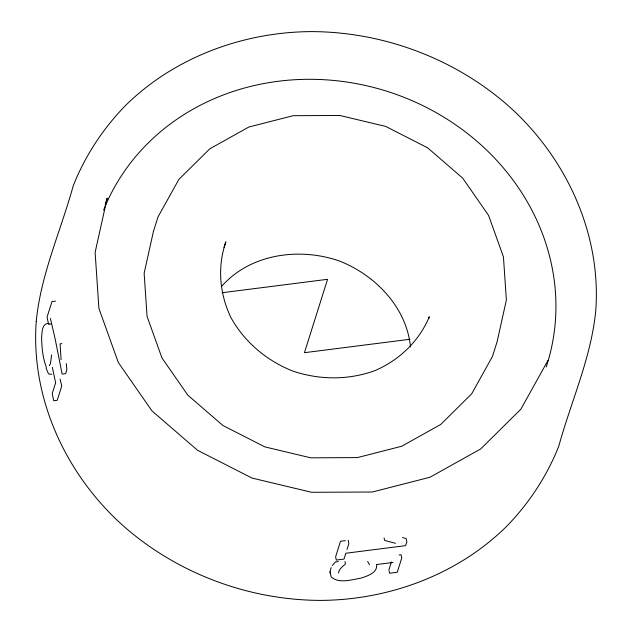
<?xml version="1.0" encoding="UTF-8"?>
<svg xmlns="http://www.w3.org/2000/svg" width="632" height="632" viewBox="0 0 632 632"><rect width="100%" height="100%" fill="white"/><g stroke="black" fill="none" stroke-linecap="round" stroke-linejoin="round"><path stroke-width="0.95" d="M51.579 354.923L50.449 363.716L49.296 365.667M376.601 564.439C377.944 572.924 366.821 576.25 360.509 578.256C351.242 579.686 339.084 583.889 331.208 576.992L329.991 571.826L331.136 567.576M338.562 573.074C338.847 568.958 342.718 566.525 345.475 564.013L344.961 561.556M105.141 204.571L107.171 198.156L95.124 252.358L98.916 308.4L118.295 362.46L151.933 410.855L197.54 450.284L252.01 478.061L311.631 492.296L372.335 492.012L429.989 477.231L480.66 448.973L520.902 409.141L547.968 360.469M224.068 247.499L225.845 241.851C217.218 267.028 219.525 293.801 230.98 317.691C244.631 342.212 266.736 360.667 292.695 371.039C319.365 380.037 348.303 380.29 374.839 370.66C399.155 360.216 419.071 341.327 429.294 316.766L428.701 318.647M347.023 549.477L348.888 543.552L348.2 540.281M388.877 569.977L391.429 561.888M332.298 565.537L335.521 561.919L338.302 561.564M221.39 286.644C250.106 253.708 299.394 247.112 339.305 260.961C375.321 275.062 406.637 307.326 410.484 346.928M55.482 301.156L51.966 301.598L47.06 317.146L48.569 324.295L51.208 323.963M222.037 292.735L327.566 279.312L304.434 352.688L409.963 339.266M49.209 323.489C41.593 322.715 42.107 332.803 41.593 337.844C41.862 347.663 42.739 357.823 46.262 367.026L46.183 368.306L48.206 373.141L49.122 374.191L51.769 374.199M61.857 343.611L60.095 343.832L61.083 359.727M345.317 540.644L340.514 541.253L335.616 556.8L336.303 560.071L343.99 559.091L345.83 553.245L405.649 545.637L406.858 541.822L406.163 538.551L402.513 537.54M399.124 554.983L401.059 554.738L401.755 558.009L397.252 572.268L389.565 573.248L389.051 570.799M376.38 564.573L392.97 562.456M395.45 543.315L384.612 540.384L384.098 537.927M369.499 564.779L367.65 561.429M329.991 571.826L330.52 573.722M50.41 318.449L55.142 338.87L62.126 374.097L65.641 373.646L66.842 369.839L66.273 363.526M52.369 367.358L55.624 382.795L52.219 393.578L53.72 400.735L57.243 400.285L61.739 386.026L60.103 379.121M103.593 210.124A234.922 212.565 17.5 0 1 395.474 94.136A234.922 212.565 17.5 0 1 546.253 366.916M36.222 321.593C30.518 400.23 67.506 477.792 126.566 528.731C180.373 574.686 250.485 600.321 321.206 600.4C389.107 599.839 457.165 574.764 506.019 526.97C528.715 503.807 546.735 476.473 558.735 446.334C571.178 401.083 591.276 357.507 595.779 310.407C601.482 231.77 564.495 154.208 505.434 103.269C451.627 57.315 381.515 31.679 310.794 31.6C242.893 32.161 174.835 57.236 125.981 105.03C103.285 128.193 85.265 155.527 73.265 185.666C60.822 230.917 40.724 274.493 36.222 321.593M153.402 231.557L144.136 273.253L147.059 316.363L161.958 357.949L187.838 395.174L222.922 425.502L264.816 446.871L310.683 457.821L357.372 457.6L401.723 446.239L440.702 424.491L471.662 393.855L492.478 356.416L497.108 341.738L506.374 300.042L503.451 256.932L488.552 215.346L462.671 178.121L427.588 147.785L385.694 126.424L339.826 115.474L293.137 115.688L248.787 127.056L209.808 148.804L178.848 179.441L158.032 216.879L153.402 231.557"/></g></svg>
